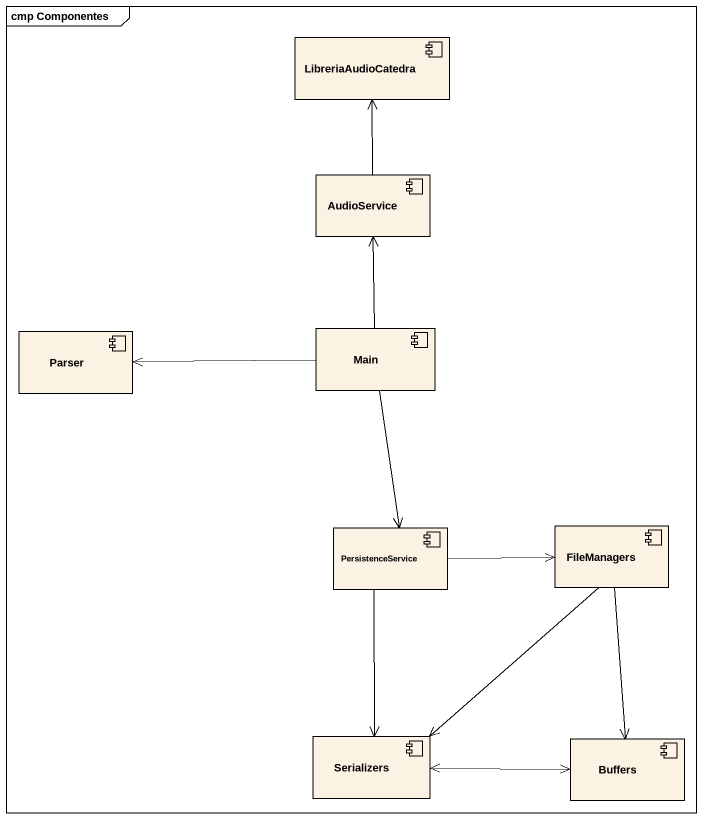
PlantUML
@startuml
mainframe cmp Componentes
component LibreriaAudioCatedra
component AudioService
component Parser
component Main
component PersistenceService
component FileManagers
component Serializers
component Buffers
AudioService -up-> LibreriaAudioCatedra
Main -up-> AudioService
Main -left-> Parser
Main --> PersistenceService
PersistenceService -right-> FileManagers
PersistenceService --> Serializers
FileManagers --> Serializers
FileManagers --> Buffers
Serializers <-right-> Buffers
@enduml
